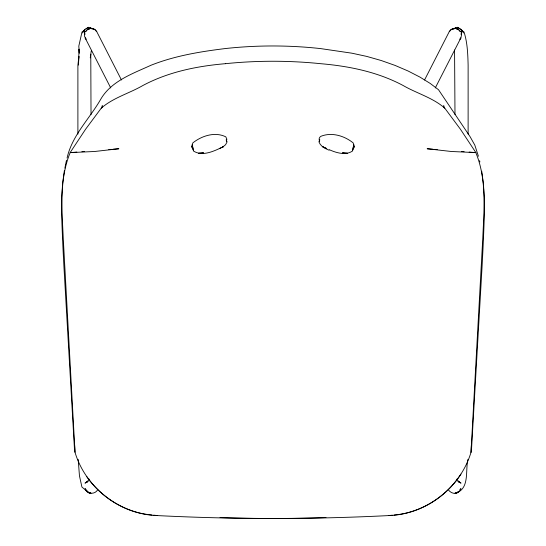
<?xml version="1.0" encoding="UTF-8"?>
<svg xmlns="http://www.w3.org/2000/svg" width="546" height="546" viewBox="0 0 546 546"><rect width="100%" height="100%" fill="white"/><g stroke="black" fill="none" stroke-linecap="round" stroke-linejoin="round"><path stroke-width="0.82" d="M471.41 444.662L471 452.327L482.773 238.172C484.015 209.664 486.957 179.347 475.73 152.375L460.421 129.231L444.765 108.156C432.78 97.673 416.851 93.427 403.228 85.558C377.736 71.936 349.16 66.121 320.584 63.684A456.19 444.69 0 0 0 225.43 63.684M471.43 450.894L481.777 271.662A114.312 5.542 -87 0 0 484.411 212.947L484.357 197.543L483.353 183.285L481.722 171.191M467.949 459.37C465.11 470.672 470.126 489.373 455.03 493.263C457.766 493.058 460.155 491.236 460.94 488.588L459.848 489.653M443.652 107.153L443.755 105.671L444.137 107.542L444.765 108.156M461.111 34.589L461.486 29.58L457.555 27.3L450.894 29.58L449.262 31.627L424.556 79.989M91.25 50.962L90.308 57.876L90.779 54.286L91.025 114.51M64.346 170.741L62.694 182.78L61.65 197.27L61.589 212.954A114.612 5.556 87 0 0 64.223 271.703L74.57 450.832M64.885 168.113L66.482 160.231M353.781 144.751L352.477 150.553L354.436 146.635L353.125 142.861C344.417 135.838 331.879 131.982 321.075 136.227A18.1 7.139 15.4 0 0 319.39 140.459L319.274 141.653L319.792 139.721M353.515 146.683L352.491 151.044C345.598 155.733 336.193 152.791 329.265 149.7M319.54 140.131L319.014 142.076C320.645 146.335 325.068 148.546 329.04 150.184M67.076 158.04C72.079 135.319 89.749 118.598 100.928 98.901C111.589 80.863 132.896 73.567 151.003 65.247C174.809 55.788 200.191 51.638 225.484 48.533A423.785 410.776 0 0 1 320.536 48.587L351.917 53.194L366.707 56.402L381.169 60.504L395.072 65.418L408.121 71.021L419.99 77.123L430.268 83.477L438.506 89.728L470.031 136.589L474.808 145.1L478.412 156.245M192.233 144.751L193.537 150.553L191.578 146.635L192.888 142.861C201.747 135.797 215.063 131.477 225.791 136.841L226.877 139.21L226.276 140.656M435.278 87.947L460.858 37.933L461.582 34.78L461.486 29.58L463.431 32.978M471 452.327C460.305 488.09 425.655 514.632 388.342 515.601C311.493 519.451 234.521 519.451 157.671 515.601C120.366 514.632 85.708 488.09 75.02 452.327L63.247 238.172C62.005 209.664 59.064 179.347 70.284 152.375L85.592 129.231L101.256 108.156C113.24 97.673 129.163 93.427 142.786 85.558C168.277 71.936 196.847 66.121 225.43 63.684M101.256 108.156L101.884 107.542L102.266 105.651L102.368 107.153M82.589 32.978L84.534 29.58L88.466 27.3L95.12 29.58L96.751 31.627L121.458 79.982M460.926 474.112C446.273 496.84 421.143 512.783 394.069 515.001M460.858 37.933L459.889 39.237L460.831 38.193M449.262 31.627L451.535 29.32L455.268 28.255L458.053 29.32L460.551 31.627L459.186 30.603M89.428 479.142L86.589 482.309L87.906 481.279L85.019 483.135L87.981 481.463M97.761 489.612C95.072 494.847 86.643 494.43 85.074 488.588L86.166 489.653M86.828 30.603L85.463 31.627L86.561 30.317L90.233 28.044L93.776 29.102L90.745 28.255L87.961 29.32L90.745 28.255L92.943 28.685L94.478 29.32L96.751 31.627M88.868 29.068L90.233 28.044L91.68 28.836M456.579 492.833L458.415 491.496M84.582 30.132L81.989 32.023L78.808 46.13L79.313 53.139L79.074 49.14L78.433 65.049L78.917 56.388L77.894 65.049L77.894 134.125M85.872 29.191L88.466 27.3M353.276 147.447L354.436 146.635M221.949 147.652L225.58 144.724L227 142.076L226.474 140.117M454.333 28.836L455.787 28.044L458.053 29.32L455.268 28.255L452.279 29.109L455.787 28.044L457.145 29.068M219.28 148.601L223.594 146.615C214.796 150.689 202.914 157.002 193.523 151.044L192.499 146.683M455.548 493.12L457.794 492.533C454.415 494.546 450.225 492.745 448.259 489.612M388.342 515.601L392.431 515.171M76.849 152.081L70.134 152.614L94.642 151.488L118.857 148.758L112.974 149.222M81.893 151.686L84.412 151.488M108.777 149.556L111.295 149.358M433.039 149.222L427.163 148.758L451.378 151.488L475.887 152.614L469.164 152.081M434.718 149.358L437.244 149.556M461.602 151.488L464.12 151.686M151.993 514.96C125.928 512.892 101.733 497.986 86.807 476.713M153.617 515.144L157.671 515.601M90.472 493.12L88.22 492.533L90.991 493.263L88.527 492.581L81.92 487.018L79.457 475.846L78.194 459.37M458.033 481.463L461.001 483.135L458.108 481.279L459.425 482.309L456.586 479.142M87.114 491.004L85.77 490.158L89.435 492.833M191.578 146.635L192.738 147.447M457.555 27.3L464.025 32.023C467.451 42.643 467.82 53.965 468.12 65.049L468.12 134.125M85.183 38.193L86.132 39.237L84.582 36.411L84.534 29.58L84.91 34.589M85.156 37.933L110.736 87.947M226.221 139.721L226.74 141.653M479.6 160.633L479.866 161.957M454.572 50.027L454.989 114.51M74.611 444.662L75.007 452.293M325.982 517.553A419.765 115.097 0 0 1 220.031 517.56M483.654 188.991L483.558 189.503L483.654 188.991M203.474 152.839L198.744 153.276L203.474 152.839M347.27 153.276L342.547 152.839L347.27 153.276M326.733 148.601L322.427 146.615L326.733 148.601"/></g></svg>
